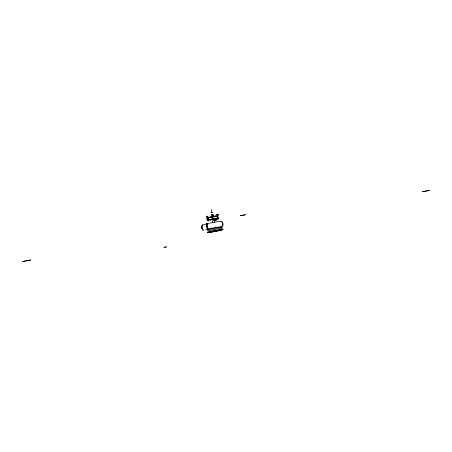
<?xml version="1.0" encoding="UTF-8"?>
<svg xmlns="http://www.w3.org/2000/svg" width="452" height="452" viewBox="0 0 452 452"><rect width="100%" height="100%" fill="white"/><g stroke="black" fill="none" stroke-linecap="round" stroke-linejoin="round"><path stroke-width="0.68" d="M201.976 226.384L202.321 225.554A3.068 2.605 74.7 0 0 202.004 226.266M207.332 224.186L206.988 225.011L207.259 227.237M208.378 220.689L208.643 220.983L208.434 220.683M222.616 225.819L222.734 223.796M211.231 219.536L212.434 219.373M213.214 220.175L213.485 219.779L213.231 220.158M211.333 219.525C206.852 220.113 221.633 217.322 213.124 219.248M210.999 219.7L211.304 219.621M212.66 219.034L211.672 219.147L216.197 218.361L212.7 218.988M203.818 229.995L203.208 230.452C201.79 229.249 201.276 226.672 202.197 225.051L207.208 223.678L207.976 223.921M207.208 223.678C206.287 225.305 206.801 227.881 208.219 229.085L208.852 228.616L208.219 229.085C206.677 228.006 206.185 225.282 207.169 223.695L207.954 223.932M208.118 228.842L207.406 229.333L206.943 229.045M207.061 224.503L207.298 224.198M206.078 224.316L206.801 223.87M222.48 226.638C223.683 225.068 223.051 220.943 220.553 221.209M212.406 216.728L217.553 215.836L217.864 217.508M212.852 222.565C210.095 218.305 215.457 217.316 214.44 222.265M212.491 215.259L213.355 215.124L212.525 215.378M207.666 217.949L207.965 217.881M208.225 219.887L208.779 219.779L208.225 219.887L207.813 217.638L208.361 217.542L207.813 217.638M216.864 216.242L217.016 216.203M217.282 218.48L217.87 218.367L217.316 218.48M207.095 216.864L206.643 216.802L207.66 216.774M212.576 215.248L213.355 215.124M218.288 214.451L217.418 214.61L218.74 214.367M207.462 216.655L207.067 216.706M218.13 214.344L217.401 214.48L218.152 214.48M207.259 216.372C205.462 216.677 208.428 216.169 207.508 216.401M207.072 216.395C207.406 216.717 206.496 216.48 206.886 216.429M217.954 214.858L217.248 214.982L217.847 214.728M212.383 216.717L210.57 217.186M214.276 216.474L215.779 216.124L211.253 216.915L214.666 216.293M212.429 219.107L212.802 218.949M213.632 219.152L213.259 219.305L214.395 219.107M214.694 218.712L215.067 218.559M211.909 217.005L212.191 216.937M213.135 215.587L211.785 215.847M207.502 216.446L207.886 216.242M212.457 215.265L213.293 215.146M218.361 214.429L218.717 214.225M205.7 229.48L207.575 228.966M212.751 214.282L211.282 214.525L211.717 214.485M212.745 215.265L213.242 215.129M217.858 219.734L214.559 220.474M212.344 215.079L212.474 215.056M214.553 216.627L213.881 216.74M212.643 214.7C214.062 214.333 210.412 215.005 211.785 214.858M216.898 219.621L214.485 220.141M208.502 223.356L219.373 221.339M214.44 219.118C228.475 215.751 199.083 221.514 210.609 219.813M212.728 216.576C212.208 218.271 213.304 219.084 213.129 218.847M213.061 219.163L213.824 218.977M207.722 216.073L207.813 216.056M216.96 214.361L217.045 214.344M208.344 220.118L208.451 220.13M212.898 215.169L211.711 215.451M211.965 209.864L211.321 209.977L211.813 212.621M212.129 219.502L209.864 219.898L210.982 219.728M208.112 217.853L207.7 217.949M214.756 219.898L216.028 219.689M207.547 216.435L207.914 216.372M212.417 215.412L213.378 215.254M213.858 216.536L214.417 216.451M212.66 219.231L212.237 219.276M202.197 225.051L202.942 225.299M208.219 217.841L207.575 217.841L212.581 216.74M213.451 219.282L213.508 219.243M221.531 221.751L221.892 221.955M207.524 227.893L207.835 228.35M202.513 229.26L202.829 229.723M222.243 222.401L222.537 223.045M213.378 219.898L213.35 220.005M202.247 228.61L201.959 227.079M217.48 215.841L217.836 217.508M217.418 215.847L217.734 217.525M212.802 216.564L213.22 218.802M212.649 216.593L213.067 218.83M207.926 217.61L208.344 219.847M207.863 217.627L208.282 219.858M206.739 217.983L207.157 220.22M207.598 228A3.068 2.605 74.7 0 1 207.157 224.531M202.852 229.672A3.068 2.605 74.7 0 1 201.869 227.057M219.921 221.712A7.017 0.356 -10.6 0 1 220.565 221.678M220.796 226.401A7.017 0.356 -10.6 0 1 221.339 226.576M208.016 229.045A7.017 0.356 -10.6 0 1 207.83 228.983M210.446 228.226A7.017 0.356 -10.6 0 1 211.451 228M214.926 227.311A7.017 0.356 -10.6 0 1 216.118 227.096M208.067 229.458A6.978 0.356 -10.6 0 1 214.796 227.751A6.978 0.356 -10.6 0 1 221.322 226.989M207.688 231.164A7.469 0.379 -10.6 0 1 216.073 229.22A7.469 0.379 -10.6 0 1 222.096 228.582M207.728 230.237A7.469 0.379 -10.6 0 1 214.932 228.413A7.469 0.379 -10.6 0 1 221.915 227.599M208.79 220.13A5.978 0.305 -10.6 0 1 208.96 219.666A5.978 0.305 -10.6 0 1 217.271 218.124A5.978 0.305 -10.6 0 1 217.101 218.587M215.864 218.87A5.978 0.305 -10.6 0 1 214.926 219.067M210.909 219.813A5.978 0.305 -10.6 0 1 209.988 219.96M207.462 218A5.978 0.305 -10.6 0 1 211.965 216.706A5.978 0.305 -10.6 0 1 218.259 215.926M217.468 218.632L218.005 218.966L217.468 218.632M22.702 261.488L30.708 260.036L22.702 261.488M211.016 212.643L212.587 212.355L211.016 212.643M164.121 247.306L166.381 246.894L164.121 247.306M240.391 215.66L245.385 214.751L240.391 215.66M422.422 191.704L429.4 190.433L422.422 191.704M208.095 220.18L208.666 220.073L208.095 220.18M217.401 218.175L217.977 218.073L217.401 218.175M216.745 214.683L217.056 214.632L216.774 214.677M211.208 232.119A8.068 0.407 -10.6 0 0 223.181 229.531A8.068 0.407 -10.6 0 0 211.372 231.373A8.068 0.407 -10.6 0 0 211.208 232.119M211.508 232.04A7.469 0.379 -10.6 0 0 222.593 229.644A7.469 0.379 -10.6 0 0 211.66 231.345A7.469 0.379 -10.6 0 0 211.508 232.04"/></g></svg>
